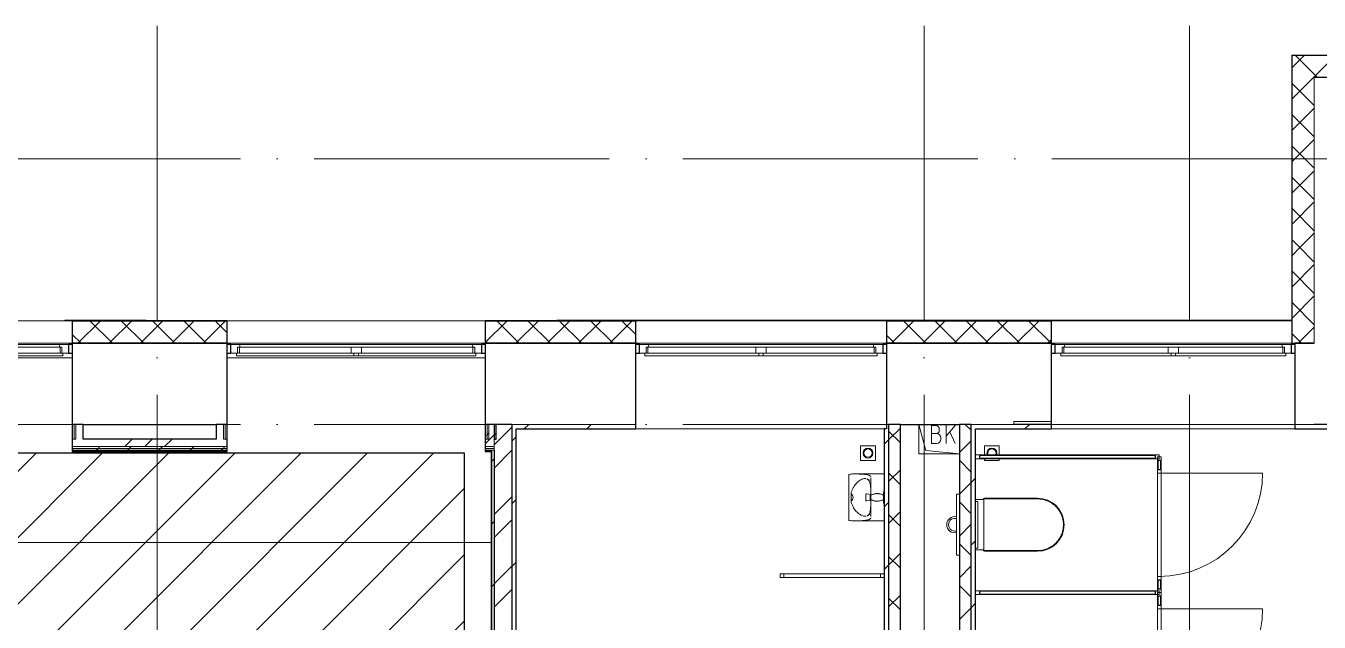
# Model space of a CAD drawing. Header units: millimetres. Extents: x -259809 to 472825, y -397243 to 31861.
# Drawn here: x 111737 to 120505, y -357852 to -353812 of the extents above; entities that cross this region are included whole.
import ezdxf

# ---------------------------------------------------------------- set-up
doc = ezdxf.new("R2010")
doc.units = ezdxf.units.MM
doc.linetypes.add('ADSK_Линия сетки', pattern=[25, 20, -2.5, 0, -2.5])
for name, color, linetype, lineweight in [('_ Окна', 252, 'Continuous', 30), ('Витраж', 252, 'Continuous', 9), ('Двери', 252, 'Continuous', 9), ('лс', 5, 'Continuous', 30), ('Ограждение', 252, 'Continuous', 9), ('Окна', 252, 'Continuous', 9), ('Оси', 252, 'Continuous', 9), ('Перекрытие', 252, 'Continuous', 18), ('Сантехника', 252, 'Continuous', 18), ('Стены внутренние', 252, 'Continuous', 18), ('Стены наружные', 252, 'Continuous', 18), ('Стены разрез', 7, 'Continuous', 30), ('Стены штриховка', 7, 'Continuous', 9)]:
    doc.layers.add(name, color=color, linetype=linetype, lineweight=lineweight)

# ---------------------------------------------------------------- blocks, each defined once
blk = doc.blocks.new('2 этаж')
at = {"color": 251, "lineweight": 18, "true_color": 0x636466}
for p, q in [((117641, -3839.3), (117689.1, -4016.4)), ((117641, -4039.3), (117641, -3839.3)), ((117756.3, -3847.9), (117726.3, -3847.9)), ((117726.3, -3847.9), (117726.3, -3967.9)), ((117886.3, -3847.9), (117826.3, -3919.4)), ((117826.3, -3967.9), (117826.3, -3847.9)), ((117759.6, -3901.2), (117726.3, -3901.2)), ((117779.6, -3881.2), (117779.6, -3871.2)), ((117789.6, -3941.2), (117789.6, -3931.2)), ((117886.3, -3967.9), (117850.3, -3890.8)), ((117689.1, -4016.4), (117916, -4039.3)), ((117726.3, -3967.9), (117762.9, -3967.9)), ((117916, -4039.3), (117641, -4039.3))]:
    blk.add_line(p, q, dxfattribs=at)
for centre, radius, start, end in [((117756.3, -3871.2), 23.3, 0, 90), ((117759.6, -3881.2), 20, 270, 0), ((117759.6, -3931.2), 30, 0, 90), ((117762.9, -3941.2), 26.7, 270, 0)]:
    blk.add_arc(centre, radius, start, end, dxfattribs=at)
at = {"layer": '_ Окна', "color": 251, "lineweight": 18, "true_color": 0x636466}
for p, q in [((111816.6, -3299.3), (111812, -3316.3)), ((111876, -3299.3), (111816.6, -3299.3)), ((111818, -3316.3), (111830, -3316.3)), ((111830, -3316.3), (111830, -3357.3)), ((111876, -3357.3), (111876, -3299.3)), ((113035.5, -3299.3), (112976, -3299.3)), ((112976, -3299.3), (112976, -3357.3)), ((113022, -3357.3), (113022, -3316.3)), ((113022, -3316.3), (113034, -3316.3)), ((113040, -3316.3), (113035.5, -3299.3)), ((114616.6, -3299.3), (114612, -3316.3)), ((114676, -3299.3), (114616.6, -3299.3)), ((114618, -3316.3), (114630, -3316.3)), ((114630, -3316.3), (114630, -3357.3)), ((114676, -3357.3), (114676, -3299.3)), ((115805.5, -3299.3), (115746, -3299.3)), ((115746, -3299.3), (115746, -3357.3)), ((115792, -3357.3), (115792, -3316.3)), ((115792, -3316.3), (115804, -3316.3)), ((115810, -3316.3), (115805.5, -3299.3)), ((117336.6, -3299.3), (117332, -3316.3)), ((117396, -3299.3), (117336.6, -3299.3)), ((117338, -3316.3), (117350, -3316.3)), ((117350, -3316.3), (117350, -3357.3)), ((117396, -3357.3), (117396, -3299.3)), ((118625.5, -3299.3), (118566, -3299.3)), ((118566, -3299.3), (118566, -3357.3)), ((118612, -3357.3), (118612, -3316.3)), ((118612, -3316.3), (118624, -3316.3)), ((118630, -3316.3), (118625.5, -3299.3)), ((120106.6, -3299.3), (120102, -3316.3)), ((120166, -3299.3), (120106.6, -3299.3)), ((120108, -3316.3), (120120, -3316.3)), ((120120, -3316.3), (120120, -3357.3)), ((120166, -3357.3), (120166, -3299.3)), ((111838, -3357.3), (111876, -3357.3)), ((112976, -3357.3), (113014, -3357.3)), ((114638, -3357.3), (114676, -3357.3)), ((115746, -3357.3), (115784, -3357.3)), ((117358, -3357.3), (117396, -3357.3)), ((118566, -3357.3), (118604, -3357.3)), ((120128, -3357.3), (120166, -3357.3))]:
    blk.add_line(p, q, dxfattribs=at)
at = {"layer": '_ Окна', "color": 251, "true_color": 0x636466}
for p, q in [((111901, -3299.3), (111876, -3299.3)), ((111876, -3299.3), (111876, -3357.3)), ((112976, -3299.3), (112951, -3299.3)), ((112976, -3357.3), (112976, -3299.3)), ((114701, -3299.3), (114676, -3299.3)), ((114676, -3299.3), (114676, -3357.3)), ((115746, -3299.3), (115721, -3299.3)), ((115746, -3357.3), (115746, -3299.3)), ((117421, -3299.3), (117396, -3299.3)), ((117396, -3299.3), (117396, -3357.3)), ((118566, -3299.3), (118541, -3299.3)), ((118566, -3357.3), (118566, -3299.3)), ((120191, -3299.3), (120166, -3299.3)), ((120166, -3299.3), (120166, -3357.3)), ((111876, -3357.3), (111901, -3357.3)), ((112951, -3357.3), (112976, -3357.3)), ((114676, -3357.3), (114701, -3357.3)), ((115721, -3357.3), (115746, -3357.3)), ((117396, -3357.3), (117421, -3357.3)), ((118541, -3357.3), (118566, -3357.3)), ((120166, -3357.3), (120191, -3357.3))]:
    blk.add_line(p, q, dxfattribs=at)
at = {"layer": 'Витраж', "color": 251, "lineweight": 18, "true_color": 0x636466, "extrusion": (0, 0, -1)}
for p, q in [((118051, -4046.8), (118026, -4046.8)), ((118026, -4046.8), (118026, -4071.8)), ((118026, -4071.8), (118051, -4071.8)), ((118051, -4071.8), (118051, -4046.8)), ((119283.5, -4059.3), (119258.5, -4059.3)), ((119258.5, -4059.3), (119258.5, -4084.3)), ((119258.5, -4084.3), (119283.5, -4084.3)), ((119283.5, -4084.3), (119283.5, -4059.3)), ((119283.5, -4144.3), (119258.5, -4144.3)), ((119258.5, -4144.3), (119258.5, -4169.3)), ((119258.5, -4169.3), (119283.5, -4169.3)), ((119283.5, -4169.3), (119283.5, -4144.3)), ((119283.5, -4869.3), (119258.5, -4869.3)), ((119258.5, -4869.3), (119258.5, -4894.3)), ((119258.5, -4894.3), (119283.5, -4894.3)), ((119283.5, -4894.3), (119283.5, -4869.3)), ((119271, -4966.8), (119246, -4966.8)), ((119246, -4966.8), (119246, -4991.8)), ((119246, -4991.8), (119271, -4991.8)), ((119283.5, -4979.3), (119258.5, -4979.3)), ((119258.5, -4979.3), (119258.5, -5004.3)), ((119271, -4991.8), (119271, -4966.8)), ((119283.5, -5004.3), (119283.5, -4979.3)), ((119258.5, -5004.3), (119283.5, -5004.3)), ((119283.5, -5064.3), (119258.5, -5064.3)), ((119258.5, -5064.3), (119258.5, -5089.3)), ((119283.5, -5089.3), (119283.5, -5064.3)), ((119258.5, -5089.3), (119283.5, -5089.3))]:
    blk.add_line(p, q, dxfattribs=at)
at = {"layer": 'Витраж', "color": 251, "true_color": 0x636466}
for p, q in [((118051, -4046.8), (119246, -4046.8)), ((118051, -4071.8), (119246, -4071.8)), ((119258.5, -4084.3), (119258.5, -4144.3)), ((119283.5, -4084.3), (119283.5, -4144.3)), ((119258.5, -4169.3), (119258.5, -4869.3)), ((119283.5, -4169.3), (119283.5, -4869.3)), ((116726, -4876.8), (116726, -4851.8)), ((116726, -4851.8), (117381, -4851.8)), ((117381, -4876.8), (116726, -4876.8)), ((117381, -4851.8), (117381, -4876.8)), ((117406, -4851.8), (117381, -4851.8)), ((117381, -4851.8), (117381, -4876.8)), ((117381, -4876.8), (117406, -4876.8)), ((119258.5, -4894.3), (119258.5, -4954.3)), ((119283.5, -4894.3), (119283.5, -4954.3)), ((119246, -4966.8), (118051, -4966.8)), ((119246, -4991.8), (118051, -4991.8)), ((119258.5, -5004.3), (119258.5, -5064.3)), ((119283.5, -5004.3), (119283.5, -5064.3)), ((119258.5, -5089.3), (119258.5, -5789.3)), ((119283.5, -5089.3), (119283.5, -5789.3))]:
    blk.add_line(p, q, dxfattribs=at)
at = {"layer": 'Витраж', "color": 251, "lineweight": 18, "true_color": 0x636466}
for p, q in [((119271, -4046.8), (119246, -4046.8)), ((119246, -4046.8), (119246, -4071.8)), ((119246, -4071.8), (119271, -4071.8)), ((119271, -4071.8), (119271, -4046.8)), ((118051, -4966.8), (118026, -4966.8)), ((118026, -4966.8), (118026, -4991.8)), ((118026, -4991.8), (118051, -4991.8)), ((118051, -4991.8), (118051, -4966.8)), ((119283.5, -4954.3), (119258.5, -4954.3)), ((119258.5, -4954.3), (119258.5, -4979.3)), ((119258.5, -4979.3), (119283.5, -4979.3)), ((119283.5, -4979.3), (119283.5, -4954.3))]:
    blk.add_line(p, q, dxfattribs=at)
at = {"layer": 'Витраж', "color": 251, "true_color": 0x636466, "extrusion": (0, 0, -1)}
for p, q in [((116701, -4851.8), (116701, -4876.8)), ((116726, -4851.8), (116701, -4851.8)), ((116701, -4876.8), (116726, -4876.8)), ((116726, -4876.8), (116726, -4851.8))]:
    blk.add_line(p, q, dxfattribs=at)
at = {"layer": 'Двери', "color": 251, "true_color": 0x636466}
for p, q in [((119283.5, -4169.3), (119971, -4169.3)), ((119283.5, -5089.3), (119971, -5089.3))]:
    blk.add_line(p, q, dxfattribs=at)
for centre in [(119271, -4169.3), (119271, -5089.3)]:
    blk.add_arc(centre, 700, 270, 0, dxfattribs=at)
at = {"layer": 'Ограждение', "color": 251, "true_color": 0x636466}
for p, q in [((111901, -3389.3), (110151, -3389.3)), ((114701, -3389.3), (112951, -3389.3)), ((114741, -4639.3), (107041, -4639.3))]:
    blk.add_line(p, q, dxfattribs=at)
at = {"layer": 'Окна', "color": 251, "true_color": 0x636466}
for p, q in [((111816.6, -3299.3), (110235.5, -3299.3)), ((111061, -3316.3), (111818, -3316.3)), ((111818, -3316.3), (111818, -3357.3)), ((113034, -3316.3), (113791, -3316.3)), ((113034, -3357.3), (113034, -3316.3)), ((114616.6, -3299.3), (113035.5, -3299.3)), ((113791, -3316.3), (113861, -3316.3)), ((113791, -3316.3), (113791, -3357.3)), ((113861, -3316.3), (114618, -3316.3)), ((113861, -3357.3), (113861, -3316.3)), ((114618, -3316.3), (114618, -3357.3)), ((115804, -3316.3), (116536, -3316.3)), ((115804, -3357.3), (115804, -3316.3)), ((117336.6, -3299.3), (115805.5, -3299.3)), ((116536, -3316.3), (116606, -3316.3)), ((116536, -3316.3), (116536, -3357.3)), ((116606, -3316.3), (117338, -3316.3)), ((116606, -3357.3), (116606, -3316.3)), ((117338, -3316.3), (117338, -3357.3)), ((118624, -3316.3), (119331, -3316.3)), ((118624, -3357.3), (118624, -3316.3)), ((120106.6, -3299.3), (118625.5, -3299.3)), ((119331, -3316.3), (119401, -3316.3)), ((119331, -3316.3), (119331, -3357.3)), ((119401, -3316.3), (120108, -3316.3)), ((119401, -3357.3), (119401, -3316.3)), ((120108, -3316.3), (120108, -3357.3)), ((111041, -3357.3), (111838, -3357.3)), ((111838, -3374.3), (111041, -3374.3)), ((111838, -3357.3), (111838, -3374.3)), ((113014, -3357.3), (113811, -3357.3)), ((113014, -3374.3), (113014, -3357.3)), ((113811, -3374.3), (113014, -3374.3)), ((113811, -3357.3), (113841, -3357.3)), ((113811, -3357.3), (113811, -3374.3)), ((113841, -3374.3), (113811, -3374.3)), ((113841, -3357.3), (114638, -3357.3)), ((113841, -3374.3), (113841, -3357.3)), ((114638, -3374.3), (113841, -3374.3)), ((114638, -3357.3), (114638, -3374.3)), ((115784, -3357.3), (116556, -3357.3)), ((115784, -3374.3), (115784, -3357.3)), ((116556, -3374.3), (115784, -3374.3)), ((116556, -3357.3), (116586, -3357.3)), ((116556, -3357.3), (116556, -3374.3)), ((116586, -3374.3), (116556, -3374.3)), ((116586, -3357.3), (117358, -3357.3)), ((116586, -3374.3), (116586, -3357.3)), ((117358, -3374.3), (116586, -3374.3)), ((117358, -3357.3), (117358, -3374.3)), ((118604, -3357.3), (119351, -3357.3)), ((118604, -3374.3), (118604, -3357.3)), ((119351, -3374.3), (118604, -3374.3)), ((119351, -3357.3), (119381, -3357.3)), ((119351, -3357.3), (119351, -3374.3)), ((119381, -3374.3), (119351, -3374.3)), ((119381, -3357.3), (120128, -3357.3)), ((119381, -3374.3), (119381, -3357.3)), ((120128, -3374.3), (119381, -3374.3)), ((120128, -3357.3), (120128, -3374.3))]:
    blk.add_line(p, q, dxfattribs=at)
at = {"layer": 'Оси', "color": 251, "linetype": 'ADSK_Линия сетки', "ltscale": 100, "true_color": 0x636466}
for p, q in [((112476, -1139.3), (112476, -32265.4)), ((117676, -1139.3), (117676, -32265.4)), ((119476, -1139.3), (119476, -32265.4)), ((170543.3, -2039.3), (93565.9, -2039.3)), ((170543.3, -3839.3), (93565.9, -3839.3))]:
    blk.add_line(p, q, dxfattribs=at)
at = {"layer": 'Перекрытие', "color": 251, "ltscale": 100, "true_color": 0x636466}
for p, q in [((117641, -4039.3), (117641, -3839.3)), ((117916, -4039.3), (117641, -4039.3))]:
    blk.add_line(p, q, dxfattribs=at)
at = {"layer": 'Сантехника', "color": 251, "true_color": 0x636466}
for p, q in [((117246, -3984.3), (117246, -4084.3)), ((117346, -3984.3), (117246, -3984.3)), ((117346, -4084.3), (117346, -3984.3)), ((118186, -3984.3), (118086, -3984.3)), ((118086, -3984.3), (118086, -4046.8)), ((118186, -4046.8), (118186, -3984.3)), ((117246, -4084.3), (117346, -4084.3)), ((118086, -4071.8), (118086, -4084.3)), ((118086, -4084.3), (118186, -4084.3)), ((118186, -4084.3), (118186, -4071.8)), ((117166, -4489.8), (117166, -4178.7)), ((117406, -4174.8), (117208.9, -4174.8)), ((117315.8, -4224.3), (117315.8, -4325.6)), ((117180.8, -4334.3), (117180.8, -4310.7)), ((117180.8, -4357.8), (117180.8, -4334.3)), ((117311, -4314.3), (117287.3, -4310.1)), ((117287.3, -4358.4), (117311, -4354.3)), ((117311, -4334.3), (117311, -4314.3)), ((117316, -4324.3), (117311, -4324.3)), ((117311, -4354.3), (117311, -4334.3)), ((117311, -4344.3), (117316, -4344.3)), ((117315.6, -4310.4), (117315.6, -4325.6)), ((117315.6, -4342.9), (117315.6, -4358.1)), ((117315.8, -4342.9), (117315.8, -4444.3)), ((117316, -4319.3), (117316, -4334.3)), ((117316, -4334.3), (117316, -4349.3)), ((118076, -4349.3), (118026, -4349.3)), ((118026, -4361), (118041, -4361)), ((118041, -4361), (118041, -4677.5)), ((118081, -4349.3), (118081, -4689.3)), ((118446, -4339.3), (118086, -4339.3)), ((118446, -4344.3), (118086, -4344.3)), ((117208.9, -4493.7), (117406, -4493.7)), ((118041, -4677.5), (118026, -4677.5)), ((118026, -4689.3), (118076, -4689.3)), ((118086, -4694.3), (118446, -4694.3)), ((118086, -4699.3), (118446, -4699.3))]:
    blk.add_line(p, q, dxfattribs=at)
at = {"layer": 'Сантехника', "color": 251, "lineweight": 9, "true_color": 0x636466}
for p, q in [((117916, -4312.5), (117896, -4312.5)), ((117896, -4312.5), (117896, -4337.5)), ((117896, -4701), (117896, -4337.5)), ((117896, -4701), (117896, -4726)), ((117896, -4726), (117916, -4726))]:
    blk.add_line(p, q, dxfattribs=at)
at = {"layer": 'Сантехника', "color": 251, "true_color": 0x636466, "flags": 128}
for points in [[(117307.4, -4217.4), (117302.2, -4214.6), (117296.8, -4212.1), (117291.3, -4209.7), (117287.3, -4208.2)], [(117401, -4299.3), (117401, -4299.1), (117401, -4298.9), (117401, -4298.7), (117401.1, -4298.5), (117401.1, -4298.3), (117401.1, -4298.1), (117401.2, -4297.9), (117401.3, -4297.7), (117401.3, -4297.5), (117401.4, -4297.3), (117401.5, -4297.1), (117401.6, -4296.9), (117401.7, -4296.8), (117401.8, -4296.6), (117401.9, -4296.4), (117402, -4296.3), (117402.1, -4296.1), (117402.2, -4296), (117402.4, -4295.8), (117402.5, -4295.7), (117402.7, -4295.5), (117402.8, -4295.4), (117403, -4295.3), (117403.1, -4295.2), (117403.3, -4295), (117403.5, -4294.9), (117403.6, -4294.8), (117403.8, -4294.8), (117404, -4294.7), (117404.2, -4294.6), (117404.4, -4294.5), (117404.6, -4294.5), (117404.8, -4294.4), (117405, -4294.4), (117405.2, -4294.3), (117405.4, -4294.3), (117405.6, -4294.3), (117405.8, -4294.3), (117406, -4294.3), (117406, -4294.3)], [(117281.5, -4315), (117281.5, -4314.8), (117281.5, -4314.6), (117281.5, -4314.4), (117281.5, -4314.2), (117281.6, -4314), (117281.6, -4313.8), (117281.7, -4313.6), (117281.7, -4313.4), (117281.8, -4313.2), (117281.9, -4313.1), (117281.9, -4312.9), (117282, -4312.7), (117282.1, -4312.5), (117282.2, -4312.3), (117282.3, -4312.2), (117282.5, -4312), (117282.6, -4311.9), (117282.7, -4311.7), (117282.8, -4311.6), (117283, -4311.4), (117283.1, -4311.3), (117283.3, -4311.1), (117283.4, -4311), (117283.6, -4310.9), (117283.8, -4310.8), (117283.9, -4310.7), (117284.1, -4310.6), (117284.3, -4310.5), (117284.5, -4310.4), (117284.7, -4310.3), (117284.8, -4310.3), (117285, -4310.2), (117285.2, -4310.2), (117285.4, -4310.1), (117285.6, -4310.1), (117285.8, -4310), (117286, -4310), (117286.2, -4310), (117286.4, -4310), (117286.6, -4310), (117286.8, -4310), (117287, -4310), (117287.2, -4310.1), (117287.3, -4310.1)], [(117281.5, -4334.3), (117281.5, -4333.5), (117281.5, -4332.7), (117281.5, -4331.9), (117281.5, -4331.2), (117281.5, -4330.4), (117281.5, -4329.7), (117281.5, -4328.9), (117281.5, -4328.2), (117281.5, -4327.5), (117281.5, -4326.8), (117281.5, -4326.1), (117281.5, -4325.4), (117281.5, -4324.7), (117281.5, -4324), (117281.5, -4323.4), (117281.5, -4322.8), (117281.5, -4322.1), (117281.5, -4321.6), (117281.5, -4321), (117281.5, -4320.4), (117281.5, -4319.9), (117281.5, -4319.4), (117281.5, -4318.9), (117281.5, -4318.5), (117281.5, -4318.1), (117281.5, -4317.7), (117281.5, -4317.3), (117281.5, -4316.9), (117281.5, -4316.6), (117281.5, -4316.3), (117281.5, -4316), (117281.5, -4315.8), (117281.5, -4315.6), (117281.5, -4315.4), (117281.5, -4315.3), (117281.5, -4315.2), (117281.5, -4315.1), (117281.5, -4315), (117281.5, -4315)], [(117281.5, -4315), (117281.5, -4315), (117281.5, -4315.1), (117281.5, -4315.1), (117281.5, -4315.2), (117281.5, -4315.4), (117281.5, -4315.6), (117281.5, -4315.8), (117281.5, -4316), (117281.5, -4316.2), (117281.5, -4316.5), (117281.5, -4316.8), (117281.5, -4317.2), (117281.5, -4317.5), (117281.5, -4317.9), (117281.5, -4318.4), (117281.5, -4318.8), (117281.5, -4319.3), (117281.5, -4319.8), (117281.5, -4320.3), (117281.5, -4320.8), (117281.5, -4321.4), (117281.5, -4322), (117281.5, -4322.6), (117281.5, -4323.2), (117281.5, -4323.9), (117281.5, -4324.5), (117281.5, -4325.2), (117281.5, -4325.9), (117281.5, -4326.6), (117281.5, -4327.3), (117281.5, -4328), (117281.5, -4328.7), (117281.5, -4329.5), (117281.5, -4330.2), (117281.5, -4331), (117281.5, -4331.7), (117281.5, -4332.5), (117281.5, -4333.3), (117281.5, -4334), (117281.5, -4334.3)], [(117281.5, -4334.3), (117281.5, -4335), (117281.5, -4335.8), (117281.5, -4336.6), (117281.5, -4337.3), (117281.5, -4338.1), (117281.5, -4338.8), (117281.5, -4339.6), (117281.5, -4340.3), (117281.5, -4341), (117281.5, -4341.7), (117281.5, -4342.5), (117281.5, -4343.1), (117281.5, -4343.8), (117281.5, -4344.5), (117281.5, -4345.1), (117281.5, -4345.7), (117281.5, -4346.4), (117281.5, -4346.9), (117281.5, -4347.5), (117281.5, -4348.1), (117281.5, -4348.6), (117281.5, -4349.1), (117281.5, -4349.6), (117281.5, -4350), (117281.5, -4350.5), (117281.5, -4350.9), (117281.5, -4351.2), (117281.5, -4351.6), (117281.5, -4351.9), (117281.5, -4352.2), (117281.5, -4352.5), (117281.5, -4352.7), (117281.5, -4352.9), (117281.5, -4353.1), (117281.5, -4353.2), (117281.5, -4353.3), (117281.5, -4353.4), (117281.5, -4353.5), (117281.5, -4353.5)], [(117281.5, -4353.5), (117281.5, -4353.5), (117281.5, -4353.4), (117281.5, -4353.4), (117281.5, -4353.3), (117281.5, -4353.1), (117281.5, -4353), (117281.5, -4352.8), (117281.5, -4352.5), (117281.5, -4352.3), (117281.5, -4352), (117281.5, -4351.7), (117281.5, -4351.3), (117281.5, -4351), (117281.5, -4350.6), (117281.5, -4350.1), (117281.5, -4349.7), (117281.5, -4349.2), (117281.5, -4348.7), (117281.5, -4348.2), (117281.5, -4347.7), (117281.5, -4347.1), (117281.5, -4346.5), (117281.5, -4345.9), (117281.5, -4345.3), (117281.5, -4344.7), (117281.5, -4344), (117281.5, -4343.3), (117281.5, -4342.6), (117281.5, -4341.9), (117281.5, -4341.2), (117281.5, -4340.5), (117281.5, -4339.8), (117281.5, -4339), (117281.5, -4338.3), (117281.5, -4337.5), (117281.5, -4336.8), (117281.5, -4336), (117281.5, -4335.2), (117281.5, -4334.5), (117281.5, -4334.3)], [(117287.3, -4358.4), (117287.1, -4358.5), (117286.9, -4358.5), (117286.7, -4358.5), (117286.5, -4358.5), (117286.3, -4358.5), (117286.1, -4358.5), (117285.9, -4358.5), (117285.7, -4358.5), (117285.5, -4358.4), (117285.3, -4358.4), (117285.2, -4358.3), (117285, -4358.3), (117284.8, -4358.2), (117284.6, -4358.1), (117284.4, -4358.1), (117284.2, -4358), (117284, -4357.9), (117283.9, -4357.8), (117283.7, -4357.7), (117283.5, -4357.6), (117283.4, -4357.4), (117283.2, -4357.3), (117283.1, -4357.2), (117282.9, -4357), (117282.8, -4356.9), (117282.7, -4356.7), (117282.5, -4356.6), (117282.4, -4356.4), (117282.3, -4356.3), (117282.2, -4356.1), (117282.1, -4355.9), (117282, -4355.7), (117281.9, -4355.6), (117281.8, -4355.4), (117281.8, -4355.2), (117281.7, -4355), (117281.6, -4354.8), (117281.6, -4354.6), (117281.5, -4354.4), (117281.5, -4354.2), (117281.5, -4354), (117281.5, -4353.8), (117281.5, -4353.6), (117281.5, -4353.5)], [(117316, -4319.3), (117319.2, -4317.6), (117322.5, -4316.1), (117325.8, -4314.7), (117329.2, -4313.5), (117332.6, -4312.4), (117336.1, -4311.4), (117339.6, -4310.6), (117343.1, -4309.9), (117346.7, -4309.4), (117350.3, -4309), (117353.8, -4308.7), (117357.4, -4308.6), (117361, -4308.6), (117364.6, -4308.8), (117368.2, -4309.1), (117371.8, -4309.6), (117375.3, -4310.2), (117378.9, -4310.9), (117382.4, -4311.8), (117385.8, -4312.8), (117389.2, -4314), (117392.6, -4315.3), (117395.9, -4316.7), (117399.1, -4318.3), (117401, -4319.3)], [(117401, -4349.3), (117397.8, -4350.9), (117394.5, -4352.4), (117391.2, -4353.8), (117387.8, -4355), (117384.4, -4356.1), (117380.9, -4357.1), (117377.4, -4357.9), (117373.9, -4358.6), (117370.3, -4359.1), (117366.8, -4359.5), (117363.2, -4359.8), (117359.6, -4359.9), (117356, -4359.9), (117352.4, -4359.7), (117348.8, -4359.4), (117345.2, -4358.9), (117341.7, -4358.3), (117338.1, -4357.6), (117334.7, -4356.7), (117331.2, -4355.7), (117327.8, -4354.5), (117324.4, -4353.2), (117321.1, -4351.8), (117317.9, -4350.2), (117316, -4349.3)], [(117401, -4319), (117401, -4318.1), (117401, -4316.9), (117401, -4315.7), (117401, -4314.5), (117401, -4313.4), (117401, -4312.2), (117401, -4311.2), (117401, -4310.1), (117401, -4309.1), (117401, -4308.2), (117401, -4307.3), (117401, -4306.4), (117401, -4305.6), (117401, -4304.8), (117401, -4304.1), (117401, -4303.4), (117401, -4302.7), (117401, -4302.2), (117401, -4301.6), (117401, -4301.2), (117401, -4300.7), (117401, -4300.3), (117401, -4300), (117401, -4299.8), (117401, -4299.6), (117401, -4299.4), (117401, -4299.3), (117401, -4299.3)], [(117401, -4299.3), (117401, -4299.3), (117401, -4299.4), (117401, -4299.5), (117401, -4299.7), (117401, -4300), (117401, -4300.3), (117401, -4300.6), (117401, -4301), (117401, -4301.5), (117401, -4302), (117401, -4302.6), (117401, -4303.2), (117401, -4303.9), (117401, -4304.6), (117401, -4305.4), (117401, -4306.2), (117401, -4307), (117401, -4307.9), (117401, -4308.9), (117401, -4309.9), (117401, -4310.9), (117401, -4312), (117401, -4313), (117401, -4314.2), (117401, -4315.3), (117401, -4316.5), (117401, -4317.8), (117401, -4319), (117401, -4320.3), (117401, -4321.6), (117401, -4322.9), (117401, -4324.2), (117401, -4325.6), (117401, -4326.9), (117401, -4328.3), (117401, -4329.7), (117401, -4331.1), (117401, -4332.5), (117401, -4333.9), (117401, -4334.3)], [(117401, -4334.3), (117401, -4335.7), (117401, -4337.1), (117401, -4338.4), (117401, -4339.8), (117401, -4341.2), (117401, -4342.6), (117401, -4343.9), (117401, -4345.3), (117401, -4346.6), (117401, -4347.9), (117401, -4349.2), (117401, -4350.4), (117401, -4351.6), (117401, -4352.8), (117401, -4354), (117401, -4355.2), (117401, -4356.3), (117401, -4357.3), (117401, -4358.4), (117401, -4359.4), (117401, -4360.3), (117401, -4361.2), (117401, -4362.1), (117401, -4362.9), (117401, -4363.7), (117401, -4364.4), (117401, -4365.1), (117401, -4365.8), (117401, -4366.3), (117401, -4366.9), (117401, -4367.4), (117401, -4367.8), (117401, -4368.2), (117401, -4368.5), (117401, -4368.7), (117401, -4369), (117401, -4369.1), (117401, -4369.2), (117401, -4369.3)], [(117401, -4369.3), (117401, -4369.2), (117401, -4369.1), (117401, -4369), (117401, -4368.8), (117401, -4368.6), (117401, -4368.3), (117401, -4367.9), (117401, -4367.5), (117401, -4367), (117401, -4366.5), (117401, -4365.9), (117401, -4365.3), (117401, -4364.6), (117401, -4363.9), (117401, -4363.1), (117401, -4362.3), (117401, -4361.5), (117401, -4360.6), (117401, -4359.6), (117401, -4358.6), (117401, -4357.6), (117401, -4356.6), (117401, -4355.5), (117401, -4354.3), (117401, -4353.2), (117401, -4352), (117401, -4350.7), (117401, -4349.5)], [(117406, -4374.3), (117405.8, -4374.2), (117405.6, -4374.2), (117405.4, -4374.2), (117405.2, -4374.2), (117405, -4374.2), (117404.8, -4374.1), (117404.6, -4374.1), (117404.4, -4374), (117404.2, -4373.9), (117404.1, -4373.9), (117403.9, -4373.8), (117403.7, -4373.7), (117403.5, -4373.6), (117403.4, -4373.5), (117403.2, -4373.4), (117403, -4373.3), (117402.9, -4373.1), (117402.7, -4373), (117402.6, -4372.9), (117402.4, -4372.7), (117402.3, -4372.6), (117402.2, -4372.4), (117402, -4372.3), (117401.9, -4372.1), (117401.8, -4372), (117401.7, -4371.8), (117401.6, -4371.6), (117401.5, -4371.4), (117401.4, -4371.2), (117401.3, -4371.1), (117401.3, -4370.9), (117401.2, -4370.7), (117401.2, -4370.5), (117401.1, -4370.3), (117401.1, -4370.1), (117401, -4369.9), (117401, -4369.7), (117401, -4369.5), (117401, -4369.3), (117401, -4369.3)], [(118086, -4344.3), (118085.8, -4344.3), (118085.6, -4344.3), (118085.4, -4344.3), (118085.2, -4344.3), (118085, -4344.4), (118084.8, -4344.4), (118084.6, -4344.4), (118084.4, -4344.5), (118084.2, -4344.6), (118084.1, -4344.6), (118083.9, -4344.7), (118083.7, -4344.8), (118083.5, -4344.9), (118083.4, -4345), (118083.2, -4345.1), (118083, -4345.2), (118082.9, -4345.4), (118082.7, -4345.5), (118082.6, -4345.6), (118082.4, -4345.8), (118082.3, -4345.9), (118082.2, -4346.1), (118082, -4346.2), (118081.9, -4346.4), (118081.8, -4346.6), (118081.7, -4346.7), (118081.6, -4346.9), (118081.5, -4347.1), (118081.4, -4347.3), (118081.3, -4347.4), (118081.3, -4347.6), (118081.2, -4347.8), (118081.2, -4348), (118081.1, -4348.2), (118081.1, -4348.4), (118081, -4348.6), (118081, -4348.8), (118081, -4349), (118081, -4349.2), (118081, -4349.3)], [(118446, -4694.3), (118453, -4694.1), (118460, -4693.7), (118467, -4693), (118473.9, -4692), (118480.8, -4690.8), (118487.6, -4689.2), (118494.4, -4687.4), (118501.1, -4685.4), (118507.7, -4683), (118514.2, -4680.4), (118520.5, -4677.6), (118526.8, -4674.5), (118533, -4671.1), (118539, -4667.5), (118544.8, -4663.7), (118550.5, -4659.6), (118556, -4655.3), (118561.4, -4650.8), (118566.6, -4646.1), (118571.5, -4641.2), (118576.3, -4636.1), (118580.9, -4630.8), (118585.2, -4625.3), (118589.4, -4619.6), (118593.3, -4613.8), (118596.9, -4607.8), (118600.3, -4601.7), (118603.5, -4595.5), (118606.4, -4589.1), (118609.1, -4582.7), (118611.5, -4576.1), (118613.7, -4569.4), (118615.5, -4562.7), (118617.1, -4555.9), (118618.5, -4549), (118619.5, -4542.1), (118620.3, -4535.1), (118620.8, -4528.1), (118621, -4521.1), (118620.9, -4514.1), (118620.6, -4507.2), (118620, -4500.2), (118619.1, -4493.2), (118617.9, -4486.3), (118616.4, -4479.5), (118614.7, -4472.7), (118612.7, -4466), (118610.4, -4459.4), (118607.9, -4452.8), (118605.1, -4446.4), (118602.1, -4440.1), (118598.8, -4433.9), (118595.3, -4427.9), (118591.5, -4422), (118587.5, -4416.3), (118583.3, -4410.7), (118578.8, -4405.3), (118574.1, -4400.1), (118569.3, -4395), (118564.2, -4390.2), (118559, -4385.6), (118553.5, -4381.2), (118547.9, -4377), (118542.1, -4373), (118536.2, -4369.3), (118530.2, -4365.8), (118523.9, -4362.6), (118517.6, -4359.6), (118511.2, -4356.8), (118504.6, -4354.4), (118498, -4352.2), (118491.3, -4350.2), (118484.5, -4348.5), (118477.6, -4347.1), (118470.7, -4346), (118463.8, -4345.2), (118456.8, -4344.6), (118449.8, -4344.3), (118446, -4344.3)], [(117287.3, -4460.3), (117292.9, -4458.2), (117298.4, -4455.7), (117303.7, -4453.1), (117308.8, -4450.3)], [(118081, -4689.3), (118081, -4689.5), (118081, -4689.7), (118081, -4689.9), (118081.1, -4690), (118081.1, -4690.2), (118081.1, -4690.4), (118081.2, -4690.6), (118081.3, -4690.8), (118081.3, -4691), (118081.4, -4691.2), (118081.5, -4691.4), (118081.6, -4691.6), (118081.7, -4691.7), (118081.8, -4691.9), (118081.9, -4692.1), (118082, -4692.2), (118082.1, -4692.4), (118082.2, -4692.6), (118082.4, -4692.7), (118082.5, -4692.8), (118082.7, -4693), (118082.8, -4693.1), (118083, -4693.2), (118083.1, -4693.3), (118083.3, -4693.5), (118083.5, -4693.6), (118083.6, -4693.7), (118083.8, -4693.8), (118084, -4693.8), (118084.2, -4693.9), (118084.4, -4694), (118084.6, -4694), (118084.8, -4694.1), (118085, -4694.1), (118085.2, -4694.2), (118085.4, -4694.2), (118085.6, -4694.2), (118085.8, -4694.2), (118086, -4694.3), (118086, -4694.3)]]:
    blk.add_lwpolyline(points, dxfattribs=at)
at = {"layer": 'Сантехника', "color": 251, "lineweight": 9, "true_color": 0x636466, "flags": 128}
for points in [[(117894.9, -4476.6), (117893.8, -4476.6), (117892.7, -4476.6), (117891.7, -4476.6), (117890.8, -4476.6), (117889.9, -4476.6), (117889.1, -4476.6), (117888.3, -4476.6), (117887.6, -4476.6), (117887, -4476.6), (117886.4, -4476.6), (117886, -4476.6), (117885.6, -4476.6), (117885.2, -4476.6), (117884.9, -4476.6), (117884.7, -4476.6), (117884.6, -4476.6), (117884.6, -4476.6), (117884.6, -4476.6)], [(117884.6, -4562), (117884.6, -4562), (117884.7, -4562), (117884.9, -4562), (117885.1, -4562), (117885.5, -4562), (117885.8, -4562), (117886.3, -4562), (117886.8, -4562), (117887.4, -4562), (117888.1, -4562), (117888.8, -4562), (117889.6, -4562), (117890.5, -4562), (117891.4, -4562), (117892.4, -4562), (117893.5, -4562), (117894.6, -4562), (117895.7, -4562)]]:
    blk.add_lwpolyline(points, dxfattribs=at)
at = {"layer": 'Сантехника', "color": 251, "true_color": 0x636466}
for centre, radius, start, end in [((117296, -4034.3), 33.3, 0, 180), ((117296, -4034.3), 28.3, 0, 180), ((118136, -4034.3), 33.3, 0, 180), ((118136, -4034.3), 28.3, 0, 180), ((117296, -4034.3), 33.3, 180, 0), ((117296, -4034.3), 28.3, 180, 0), ((118136, -4034.3), 33.3, 180, 202.22575), ((118136, -4034.3), 28.3, 180, 206.34153), ((118136, -4034.3), 28.3, 333.65847, 0), ((118136, -4034.3), 33.3, 337.77425, 0), ((118086, -4349.3), 10, 90, 180), ((118086, -4349.3), 5, 150, 180), ((118086, -4349.3), 5, 150, 180), ((118086, -4349.3), 5, 150, 180), ((118086, -4349.3), 5, 90, 120), ((118086, -4349.3), 5, 90, 120), ((118086, -4349.3), 5, 105, 120), ((118446, -4519.3), 180, 270, 90), ((118446, -4519.3), 175, 89.09224, 90), ((118446, -4519.3), 175, 89.09224, 90), ((118086, -4689.3), 10, 180, 270), ((118086, -4689.3), 5, 180, 210), ((118086, -4689.3), 5, 180, 210), ((118086, -4689.3), 5, 180, 210), ((118086, -4689.3), 5, 240, 270), ((118086, -4689.3), 5, 240, 270), ((118086, -4689.3), 5, 240, 255), ((118446, -4519.3), 175, 270, 270.90776), ((118446, -4519.3), 175, 270, 270.90776)]:
    blk.add_arc(centre, radius, start, end, dxfattribs=at)
at = {"layer": 'Сантехника', "color": 251, "lineweight": 9, "true_color": 0x636466}
for radius, start, end in [(55, 77.97419, 180), (55, 180, 282.02581), (42.7, 120.41736, 180), (42.7, 180, 239.58264), (42.7, 105, 120), (42.7, 240, 255), (42.7, 90, 99.13011), (42.7, 90, 92.08277), (42.7, 85.80244, 87.75826), (42.7, 260.50138, 272.75716), (42.7, 267.46619, 270)]:
    blk.add_arc((117884.6, -4519.3), radius, start, end, dxfattribs=at)
at = {"layer": 'Сантехника', "color": 251, "true_color": 0x636466}
for major_axis, start_param, end_param in [((0, 25), 4.712389, 5.943447), ((0, -25), 0.339739, 1.570796)]:
    blk.add_ellipse((117173.7, -4334.3), major_axis=major_axis, ratio=0.859293, start_param=start_param, end_param=end_param, dxfattribs=at)
for points, knots in [([(117166, -4178.7), (117171.7, -4177.7), (117182.8, -4176), (117196.2, -4175.1), (117206.4, -4174.7), (117213.9, -4174.8), (117221.3, -4175), (117228.4, -4175.2), (117235.4, -4175.6), (117244.3, -4176), (117254.8, -4176.6), (117266.3, -4177.5), (117277.3, -4178.6), (117287.3, -4180), (117296.3, -4181.9), (117303.6, -4184.2), (117308.4, -4186.8), (117310.9, -4189), (117312.2, -4190.3), (117313, -4191.4), (117313.8, -4192.5), (117314.4, -4193.7), (117314.8, -4194.7), (117315.1, -4195.6), (117315.2, -4196.1), (117315.3, -4196.4), (117315.3, -4196.5)], [-1, -1, -1, -1, -0.9416667, -0.8833333, -0.8541667, -0.825, -0.7958333, -0.7666667, -0.7375, -0.7083333, -0.65, -0.5916667, -0.5333333, -0.4666667, -0.4, -0.3333333, -0.2666667, -0.2333333, -0.2166667, -0.2, -0.1833333, -0.1666667, -0.15, -0.1416667, -0.1375, -0.1333333, -0.1333333, -0.1333333, -0.1333333]), ([(117180.8, -4310.7), (117182, -4304.2), (117185.2, -4291.7), (117192.5, -4274), (117201.6, -4257.9), (117215.9, -4238.9), (117236.1, -4220.3), (117260.5, -4207.5), (117274.7, -4205.8), (117281, -4206.6)], [0, 0, 0, 0, 0.0526316, 0.1052632, 0.1578947, 0.2105263, 0.3157895, 0.4210526, 0.5263158, 0.5263158, 0.5263158, 0.5263158]), ([(117316, -4205), (117316, -4205.1), (117316, -4205.4), (117316, -4206), (117316, -4207.1), (117316, -4208.7), (117315.9, -4210.9), (117315.9, -4214), (117315.9, -4218.3), (117315.8, -4222.2), (117315.8, -4224.3)], [-0.06666667, -0.06666667, -0.06666667, -0.06666667, -0.06458333, -0.0625, -0.05833333, -0.05, -0.04166667, -0.03333333, -0.01666667, 0, 0, 0, 0]), ([(117289.7, -4209.2), (117292.4, -4210.4), (117299.1, -4215.1), (117307.2, -4227.8), (117312.6, -4249.7), (117314.6, -4272.9), (117315.4, -4293.8), (117315.5, -4304.7), (117315.6, -4310.4)], [0.5789474, 0.5789474, 0.5789474, 0.5789474, 0.6315789, 0.7236842, 0.8157895, 0.9078947, 0.9539474, 1, 1, 1, 1]), ([(117280.9, -4461.9), (117277.8, -4462.3), (117267.8, -4462.3), (117249.4, -4456.1), (117226.8, -4440.5), (117206.4, -4418.6), (117192.5, -4395.4), (117184.6, -4374.4), (117181.9, -4363.5), (117180.8, -4357.8)], [0.4736842, 0.4736842, 0.4736842, 0.4736842, 0.5263158, 0.6315789, 0.7236842, 0.8157895, 0.9078947, 0.9539474, 1, 1, 1, 1]), ([(117315.6, -4358.1), (117315.5, -4364.6), (117315.3, -4377), (117314.6, -4394.7), (117313.2, -4410.8), (117310.3, -4429.8), (117303.9, -4448.3), (117295.1, -4456.8), (117289.7, -4459.3)], [0, 0, 0, 0, 0.0526316, 0.1052632, 0.1578947, 0.2105263, 0.3157895, 0.4210526, 0.4210526, 0.4210526, 0.4210526]), ([(117315.8, -4444.3), (117315.8, -4447.3), (117315.9, -4451.6), (117315.9, -4456.5), (117316, -4459.8), (117316, -4462), (117316, -4463.2), (117316, -4463.5), (117316, -4463.6)], [-1, -1, -1, -1, -0.975, -0.9625, -0.95, -0.9375, -0.934375, -0.9328125, -0.9328125, -0.9328125, -0.9328125]), ([(117315.3, -4472), (117315.3, -4472), (117315.3, -4472.2), (117315.1, -4472.7), (117314.9, -4473.6), (117314.5, -4474.5), (117314.1, -4475.4), (117313.6, -4476.3), (117312.9, -4477.2), (117312.2, -4478.2), (117310.9, -4479.5), (117308.4, -4481.7), (117303.6, -4484.3), (117296.3, -4486.6), (117287.3, -4488.5), (117276.8, -4489.9), (117264.7, -4491.2), (117251.3, -4492.1), (117236.5, -4492.9), (117223, -4493.5), (117211.8, -4493.7), (117200.3, -4493.7), (117185.2, -4492.8), (117172.5, -4491), (117166, -4489.8)], [-0.8666667, -0.8666667, -0.8666667, -0.8666667, -0.865625, -0.8625, -0.85, -0.8375, -0.825, -0.8125, -0.8, -0.7833333, -0.7666667, -0.7333333, -0.6666667, -0.6, -0.5333333, -0.4666667, -0.4, -0.3333333, -0.2666667, -0.2, -0.1666667, -0.1333333, -0.0666667, 0, 0, 0, 0])]:
    blk.add_open_spline(points, degree=3, knots=knots, dxfattribs=at)
at = {"layer": 'Стены внутренние', "color": 251, "lineweight": 30, "true_color": 0x636466}
for p, q in [((120169, -1337.3), (121626, -1337.3)), ((120169, -1337.3), (120169, -3289.3)), ((121626, -1489.3), (120321, -1489.3)), ((112951, -3137.3), (111901, -3137.3)), ((111901, -3137.3), (111901, -3289.3)), ((112951, -3289.3), (112951, -3137.3)), ((115721, -3137.3), (114701, -3137.3)), ((114701, -3137.3), (114701, -3289.3)), ((115721, -3289.3), (115721, -3137.3)), ((118541, -3137.3), (117421, -3137.3)), ((117421, -3137.3), (117421, -3289.3)), ((118541, -3289.3), (118541, -3137.3)), ((112951, -3289.3), (111901, -3289.3)), ((111901, -3289.3), (111901, -3839.3)), ((111901, -3289.3), (112951, -3289.3)), ((112951, -3839.3), (112951, -3289.3)), ((115721, -3289.3), (114701, -3289.3)), ((114701, -3289.3), (114701, -3839.3)), ((114701, -3289.3), (115721, -3289.3)), ((115721, -3839.3), (115721, -3289.3)), ((118541, -3289.3), (117421, -3289.3)), ((117421, -3289.3), (117421, -3839.3)), ((117421, -3289.3), (118541, -3289.3)), ((118541, -3839.3), (118541, -3289.3)), ((120169, -3289.3), (120321, -3289.3)), ((120321, -3289.3), (120191, -3289.3)), ((120191, -3289.3), (120191, -3839.3)), ((111976, -3839.3), (112876, -3839.3)), ((117516, -3839.3), (117916, -3839.3))]:
    blk.add_line(p, q, dxfattribs=at)
at = {"layer": 'Стены внутренние', "color": 251, "linetype": 'Continuous', "lineweight": 9, "true_color": 0x636466}
for p, q in [((120171.4, -1337.3), (120171, -1338)), ((120171, -1421.8), (120253.5, -1339.3)), ((120343.3, -1489.3), (120193.3, -1339.3)), ((120315.7, -1489.3), (120465.7, -1339.3)), ((120171, -1633.9), (120315.7, -1489.3)), ((120321, -1679.1), (120171, -1529.1)), ((120171, -1846), (120321, -1696)), ((120321, -1891.2), (120171, -1741.2)), ((120171, -2058.2), (120321, -1908.2)), ((120321, -2103.4), (120171, -1953.4)), ((120171, -2270.3), (120321, -2120.3)), ((120321, -2315.5), (120171, -2165.5)), ((120170.4, -2355.1), (120169, -2357.4)), ((120171, -2482.4), (120321, -2332.4)), ((120321, -2527.6), (120171, -2377.6)), ((120218.5, -2637.3), (120171, -2589.8)), ((120228.3, -2637.3), (120321, -2544.6)), ((120171, -2694.6), (120228.3, -2637.3)), ((120321, -2739.8), (120218.5, -2637.3)), ((120171, -2762.7), (120169, -2759.2)), ((120171, -2906.7), (120321, -2756.7)), ((120321, -2951.9), (120171, -2801.9)), ((120171, -3118.8), (120321, -2968.8)), ((120321, -3164), (120171, -3014)), ((111939.6, -3289.3), (112089.6, -3139.3)), ((112173.1, -3289.3), (112023.1, -3139.3)), ((112151.7, -3289.3), (112301.7, -3139.3)), ((112385.2, -3289.3), (112235.2, -3139.3)), ((112327.8, -3137.3), (112326.6, -3139.3)), ((112363.8, -3289.3), (112513.8, -3139.3)), ((112410.8, -3139.3), (112409.7, -3137.3)), ((112597.3, -3289.3), (112447.3, -3139.3)), ((112576, -3289.3), (112726, -3139.3)), ((112809.5, -3289.3), (112659.5, -3139.3)), ((112788.1, -3289.3), (112938.1, -3139.3)), ((112951, -3218.7), (112871.6, -3139.3)), ((114701, -3285.5), (114847.3, -3139.3)), ((114930.8, -3289.3), (114780.8, -3139.3)), ((114874.5, -3139.3), (114873.3, -3137.3)), ((114909.4, -3289.3), (115059.4, -3139.3)), ((115142.9, -3289.3), (114992.9, -3139.3)), ((115121.5, -3289.3), (115271.5, -3139.3)), ((115355.1, -3289.3), (115205.1, -3139.3)), ((115333.7, -3289.3), (115483.7, -3139.3)), ((115567.2, -3289.3), (115417.2, -3139.3)), ((115545.8, -3289.3), (115695.8, -3139.3)), ((115721, -3230.9), (115629.3, -3139.3)), ((117455, -3289.3), (117605, -3139.3)), ((117688.5, -3289.3), (117538.5, -3139.3)), ((117667.1, -3289.3), (117817.1, -3139.3)), ((117690.1, -3139.3), (117689, -3137.3)), ((117900.6, -3289.3), (117750.6, -3139.3)), ((117879.3, -3289.3), (118029.3, -3139.3)), ((118112.8, -3289.3), (117962.8, -3139.3)), ((118091.4, -3289.3), (118241.4, -3139.3)), ((118324.9, -3289.3), (118174.9, -3139.3)), ((118303.5, -3289.3), (118453.5, -3139.3)), ((118537, -3289.3), (118387, -3139.3)), ((111960.9, -3289.3), (111901, -3229.3)), ((117476.4, -3289.3), (117421, -3233.9)), ((120171, -3226.2), (120169, -3224.2)), ((120234.1, -3289.3), (120171, -3226.2)), ((120212.7, -3289.3), (120321, -3181)), ((114718.7, -3289.3), (114701, -3271.6)), ((118515.7, -3289.3), (118541, -3263.9))]:
    blk.add_line(p, q, dxfattribs=at)
at = {"layer": 'Стены внутренние', "color": 251, "true_color": 0x636466}
for p, q in [((120321, -3289.3), (120321, -1489.3)), ((110151, -3137.3), (111901, -3137.3)), ((112951, -3137.3), (114701, -3137.3)), ((118541, -3137.3), (120169, -3137.3)), ((111901, -3289.3), (110151, -3289.3)), ((114701, -3289.3), (112951, -3289.3)), ((117421, -3289.3), (115721, -3289.3)), ((118541, -3289.3), (120169, -3289.3)), ((120169, -3289.3), (118541, -3289.3)), ((114881, -3839.3), (115721, -3839.3)), ((117421, -3839.3), (117436, -3839.3)), ((117996, -3839.3), (118284.9, -3839.3)), ((118284.9, -3839.3), (118284.9, -3819.3)), ((118284.9, -3819.3), (118541, -3819.3)), ((120191, -3839.3), (120321, -3839.3))]:
    blk.add_line(p, q, dxfattribs=at)
at = {"layer": 'Стены наружные', "color": 251, "true_color": 0x636466}
for p, q in [((111851, -3132.3), (112401, -3132.3)), ((111851, -3137.3), (111851, -3132.3)), ((112401, -3137.3), (112401, -3132.3)), ((115186, -3132.3), (120169, -3132.3)), ((115186, -3137.3), (115186, -3132.3)), ((115211, -3137.3), (115211, -3132.3)), ((115721.1, -3137.3), (115721.1, -3132.3)), ((117421, -3137.3), (115721.1, -3137.3)), ((117421, -3137.3), (117421, -3132.3)), ((118001, -3132.3), (118001, -3137.3)), ((118541, -3839.3), (120084.9, -3839.3)), ((117406, -3869.3), (115721, -3869.3)), ((120191, -3869.3), (118541, -3869.3))]:
    blk.add_line(p, q, dxfattribs=at)
at = {"layer": 'Стены наружные', "color": 251, "lineweight": 30, "true_color": 0x636466}
for p, q in [((111901, -3839.3), (111901, -4024.3)), ((111976, -3839.3), (111901, -3839.3)), ((111976, -3939.3), (111976, -3839.3)), ((112876, -3839.3), (112876, -3939.3)), ((112951, -3839.3), (112876, -3839.3)), ((112951, -4024.3), (112951, -3839.3)), ((114881, -3839.3), (114701, -3839.3)), ((114701, -3839.3), (114701, -4024.3)), ((114761, -3839.3), (114761, -3939.3)), ((114776, -3939.3), (114776, -3839.3)), ((114881, -3839.3), (114881, -10114.3)), ((115721, -3869.3), (115721, -3839.3)), ((117421, -3839.3), (117421, -3869.3)), ((117436, -3839.3), (117436, -7769.3)), ((117516, -3839.3), (117436, -3839.3)), ((117516, -7769.3), (117516, -3839.3)), ((117916, -3839.3), (117916, -7769.3)), ((117996, -3839.3), (117916, -3839.3)), ((117996, -7769.3), (117996, -3839.3)), ((118541, -3839.3), (118284.9, -3839.3)), ((118541, -3869.3), (118541, -3839.3)), ((120191, -3839.3), (120191, -3869.3)), ((120481, -3839.3), (120321, -3839.3)), ((112876, -3939.3), (111976, -3939.3)), ((114761, -3939.3), (114776, -3939.3)), ((114911, -3869.3), (115721, -3869.3)), ((114911, -10084.3), (114911, -3869.3)), ((117406, -3869.3), (117406, -7739.3)), ((117421, -3869.3), (117406, -3869.3)), ((118026, -3869.3), (118541, -3869.3)), ((118026, -7739.3), (118026, -3869.3)), ((120191, -3869.3), (120451, -3869.3)), ((111901, -4024.3), (112951, -4024.3)), ((114701, -4024.3), (114741, -4024.3)), ((114741, -4024.3), (114741, -9574.3)), ((114746, -9574.3), (114746, -4019.3)), ((114761, -4014.3), (114761, -10234.3))]:
    blk.add_line(p, q, dxfattribs=at)
at = {"layer": 'Стены наружные', "color": 251, "linetype": 'Continuous', "lineweight": 9, "true_color": 0x636466}
for p, q in [((114965.8, -3869.3), (114995.8, -3839.3)), ((115390.1, -3869.3), (115420.1, -3839.3)), ((117996, -3879.6), (117955.7, -3839.3)), ((118359.9, -3869.3), (118389.9, -3839.3)), ((111926, -3939.3), (111926, -3939.2)), ((112257.6, -3989.3), (112307.6, -3939.3)), ((112392.5, -3989.3), (112442.5, -3939.3)), ((112527.4, -3989.3), (112577.4, -3939.3)), ((114701, -3921.9), (114713.5, -3909.4)), ((114701, -3970.7), (114732.5, -3939.3)), ((114713.5, -3909.4), (114726, -3896.9)), ((114732.5, -3939.3), (114776, -3895.7)), ((114761, -3978.1), (114881, -3858.1)), ((114881, -3954), (114910.8, -3924.2)), ((117406, -3974.6), (117436, -3944.6)), ((117436, -3944.6), (117516, -3864.6)), ((117516, -3965.3), (117436, -3885.3)), ((111911.7, -4024.3), (111916.7, -4019.3)), ((111982.4, -4024.3), (111987.4, -4019.3)), ((112053.1, -4024.3), (112058.1, -4019.3)), ((112063.1, -4014.3), (112075.6, -4001.8)), ((112075.6, -4001.8), (112088.1, -3989.3)), ((112123.8, -4024.3), (112128.8, -4019.3)), ((112194.5, -4024.3), (112199.5, -4019.3)), ((112265.2, -4024.3), (112270.2, -4019.3)), ((112270.2, -4019.3), (112275.2, -4014.3)), ((112275.2, -4014.3), (112287.7, -4001.8)), ((112287.7, -4001.8), (112300.2, -3989.3)), ((112335.9, -4024.3), (112340.9, -4019.3)), ((112406.6, -4024.3), (112411.6, -4019.3)), ((112477.3, -4024.3), (112482.3, -4019.3)), ((112487.3, -4014.3), (112499.8, -4001.8)), ((112499.8, -4001.8), (112512.3, -3989.3)), ((112548.1, -4024.3), (112553.1, -4019.3)), ((112618.8, -4024.3), (112623.8, -4019.3)), ((112689.5, -4024.3), (112694.5, -4019.3)), ((112694.5, -4019.3), (112699.5, -4014.3)), ((112699.5, -4014.3), (112712, -4001.8)), ((112712, -4001.8), (112724.5, -3989.3)), ((112760.2, -4024.3), (112765.2, -4019.3)), ((112830.9, -4024.3), (112835.9, -4019.3)), ((112901.6, -4024.3), (112906.6, -4019.3)), ((112911.6, -4014.3), (112924.1, -4001.8)), ((112924.1, -4001.8), (112936.6, -3989.3)), ((114740.1, -4024.3), (114745.1, -4019.3)), ((114761, -4135.2), (114881, -4015.2)), ((117916, -4030.3), (117996, -3950.3)), ((114741, -4094), (114746, -4089)), ((114746, -4089), (114761, -4074)), ((117996, -4162.4), (117916, -4082.4)), ((114741, -4164.8), (114746, -4159.8)), ((117436, -4227.5), (117516, -4147.5)), ((117516, -4248.1), (117436, -4168.1)), ((117996, -4233.2), (118026, -4203.2)), ((114741, -4235.5), (114746, -4230.5)), ((117916, -4313.2), (117996, -4233.2)), ((114741, -4306.2), (114746, -4301.2)), ((114741, -4376.9), (114746, -4371.9)), ((114761, -4449.5), (114881, -4329.5)), ((114881, -4378.3), (114910.9, -4348.5)), ((117406, -4398.9), (117436, -4368.9)), ((117996, -4445.3), (117916, -4365.3)), ((114741, -4447.6), (114746, -4442.6)), ((117436, -4510.3), (117516, -4430.3)), ((117516, -4531), (117436, -4451)), ((114741, -4518.3), (114746, -4513.3)), ((114746, -4513.3), (114761, -4498.3)), ((114761, -4606.7), (114881, -4486.7)), ((117916, -4596), (117996, -4516)), ((114741, -4589), (114746, -4584)), ((117996, -4657.4), (118026, -4627.4)), ((114741, -4659.7), (114746, -4654.7)), ((114741, -4730.4), (114746, -4725.4)), ((117436, -4793.2), (117516, -4713.2)), ((117516, -4813.8), (117436, -4733.8)), ((117996, -4728.1), (117916, -4648.1)), ((114741, -4801.2), (114746, -4796.2)), ((114761, -4921), (114881, -4801)), ((114881, -4802.6), (114910.9, -4772.7)), ((117406, -4823.2), (117436, -4793.2)), ((117916, -4878.8), (117996, -4798.8)), ((114741, -4871.9), (114746, -4866.9)), ((114741, -4942.6), (114746, -4937.6)), ((114746, -4937.6), (114761, -4922.6)), ((114761, -5078.1), (114881, -4958.1)), ((117436, -5076), (117516, -4996)), ((117996, -5011), (117916, -4931)), ((114741, -5013.3), (114746, -5008.3)), ((114741, -5084), (114746, -5079)), ((117516, -5096.6), (117436, -5016.6)), ((117916, -5161.7), (117996, -5081.7)), ((117996, -5081.7), (118026, -5051.7)), ((114741, -5154.7), (114746, -5149.7))]:
    blk.add_line(p, q, dxfattribs=at)
at = {"layer": 'Стены разрез', "color": 251, "true_color": 0x636466}
for p, q in [((119246, -4049.3), (118051, -4049.3)), ((118051, -4049.3), (118051, -4069.3)), ((118051, -4069.3), (119246, -4069.3)), ((119246, -4069.3), (119246, -4049.3)), ((119281, -4084.3), (119261, -4084.3)), ((119261, -4084.3), (119261, -4144.3)), ((119281, -4144.3), (119281, -4084.3)), ((119261, -4144.3), (119281, -4144.3)), ((119281, -4894.3), (119261, -4894.3)), ((119261, -4894.3), (119261, -4954.3)), ((119281, -4954.3), (119281, -4894.3)), ((119246, -4969.3), (118051, -4969.3)), ((118051, -4969.3), (118051, -4989.3)), ((118051, -4989.3), (119246, -4989.3)), ((119246, -4989.3), (119246, -4969.3)), ((119261, -4954.3), (119281, -4954.3)), ((119281, -5004.3), (119261, -5004.3)), ((119261, -5004.3), (119261, -5064.3)), ((119261, -5064.3), (119281, -5064.3)), ((119281, -5064.3), (119281, -5004.3))]:
    blk.add_line(p, q, dxfattribs=at)
at = {"layer": 'Стены штриховка', "color": 251, "true_color": 0x636466}
for p, q in [((120169, -1339.3), (121624, -1339.3)), ((120171, -3139.3), (120171, -1337.3)), ((112949, -3139.3), (111903, -3139.3)), ((111903, -3139.3), (111903, -3213.3)), ((112949, -3213.3), (112949, -3139.3)), ((115719, -3139.3), (114703, -3139.3)), ((114703, -3139.3), (114703, -3213.3)), ((115719, -3213.3), (115719, -3139.3)), ((118539, -3139.3), (117423, -3139.3)), ((117423, -3139.3), (117423, -3213.3)), ((118539, -3213.3), (118539, -3139.3)), ((120171, -3139.3), (120169, -3139.3)), ((111901, -3213.3), (111903, -3213.3)), ((112949, -3213.3), (112951, -3213.3)), ((114701, -3213.3), (114703, -3213.3)), ((115719, -3213.3), (115721, -3213.3)), ((117421, -3213.3), (117423, -3213.3)), ((118539, -3213.3), (118541, -3213.3)), ((111913.5, -3839.3), (111913.5, -3939.3)), ((111926, -3839.3), (111926, -3939.3)), ((112926, -3939.3), (112926, -3839.3)), ((112938.5, -3939.3), (112938.5, -3839.3)), ((114713.5, -3839.3), (114713.5, -3939.3)), ((114726, -3839.3), (114726, -3939.3)), ((111901, -3939.3), (111926, -3939.3)), ((112926, -3939.3), (112951, -3939.3)), ((114701, -3939.3), (114726, -3939.3)), ((114761, -4014.3), (114761, -3939.3)), ((112951, -3989.3), (111901, -3989.3)), ((112951, -4001.8), (111901, -4001.8)), ((112951, -4014.3), (111901, -4014.3)), ((111901, -4019.3), (112951, -4019.3)), ((114761, -3989.3), (114701, -3989.3)), ((114761, -4001.8), (114701, -4001.8)), ((114761, -4014.3), (114701, -4014.3)), ((114701, -4019.3), (114746, -4019.3)), ((114746, -4019.3), (114701, -4019.3))]:
    blk.add_line(p, q, dxfattribs=at)

msp = doc.modelspace()

# ---------------------------------------------------------------- hatches: boundary and pattern name
at = {"layer": 'лс', "lineweight": 5, "true_color": 0x136734}
h = msp.add_hatch(dxfattribs=at)
h.set_pattern_fill('ANSI31', color=116, scale=100)
h.set_pattern_definition([(45, (1e-11, 51444.2), (-224.5064, 224.5064), [])])
h.paths.add_polyline_path([(114708.1, -356705.1), (107360.9, -356705.1), (107360.9, -364937.8), (140023.6, -364937.8), (140023.6, -363065.6), (114708.1, -363065.6)])
edge = h.paths.add_edge_path(flags=16)
edge.add_ellipse((108631.8, -357418.2), major_axis=(911.9, 0), ratio=0.29514, start_angle=0, end_angle=360)

# ---------------------------------------------------------------- linework, layer by layer
at = {"layer": 'лс', "color": 116, "lineweight": 30, "true_color": 0x136734}
msp.add_lwpolyline([(107360.9, -364937.8), (107360.9, -356705.1), (114708.1, -356705.1), (114708.1, -363065.6), (140023.6, -363065.6), (140023.6, -364937.8)], close=True, dxfattribs=at)

# ---------------------------------------------------------------- block references
msp.add_blockref('2 этаж', (150, -352672.8))

doc.saveas('drawing.dxf')
